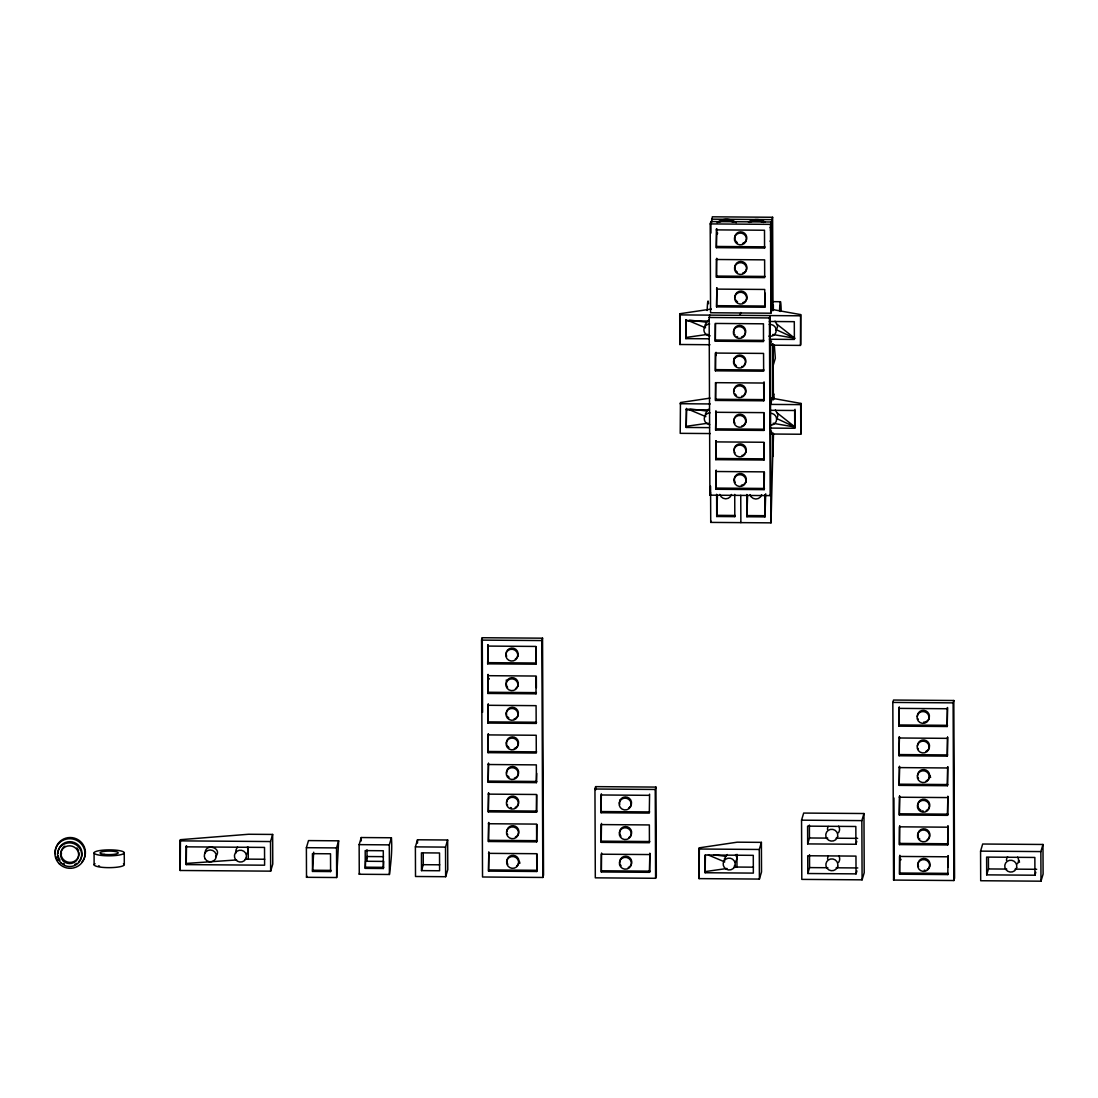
<?xml version="1.0" encoding="UTF-8"?>
<svg xmlns="http://www.w3.org/2000/svg" width="1098" height="1098" viewBox="0 0 1098 1098"><rect width="100%" height="100%" fill="white"/><g stroke="black" fill="none" stroke-linecap="round" stroke-linejoin="round"><path stroke-width="1.5" d="M736.964 854.34L736.964 857.703L735.536 854.615M717.076 515.333L735.166 515.47L734.809 516.65L716.72 516.513L717.447 495.143M765.704 493.812L764.963 516.884L746.873 516.746L747.587 495.363M772.855 450.605L771.016 522.854L710.722 522.401L710.571 486.208M244.936 859.363L248.272 859.13L248.23 847.162M733.684 867.53L736.991 867.049L736.909 857.195M312.861 870.247L330.951 870.371L330.594 871.565L312.518 871.428L313.699 852.199M338.651 840.821L336.661 877.522L306.507 877.302L306.383 847.683L308.497 840.588L338.651 840.821L336.537 847.917L336.661 877.522M780.033 311.393L780.266 310.336M205.052 853.256C205.12 842.235 223.374 848.068 215.592 856.701M248.217 850.826L246.597 854.409M736.964 858.746L735.303 862.452M180.099 840.862L180.443 839.682L248.532 834.26L272.647 834.439L272.771 864.057L270.657 871.153L180.209 870.481L180.099 840.862L270.533 841.548L272.647 834.439M186.152 846.832L186.495 845.652L186.221 864.606L264.604 865.197L264.522 847.423L186.152 846.832L186.221 864.606M180.209 870.481L180.443 839.682M306.507 877.302L306.864 876.122M359.142 844.636L361.256 837.541L391.41 837.76C392.37 850.236 390.943 862.355 389.419 874.475L359.266 874.255L359.142 844.636L389.296 844.87L391.41 837.76M359.266 874.255L359.622 873.061M365.607 861.271L383.682 861.408L383.353 868.504L365.277 868.367L365.607 861.271L367.006 856.536L383.449 856.66M415.387 846.874L417.501 839.778L447.655 839.997L447.778 869.616L445.651 876.712L415.511 876.492L415.387 846.874L445.527 847.107L447.655 839.997M481.555 640.107L482.269 637.732L542.549 638.185L543.537 875.079L542.824 877.453L482.53 877L481.555 640.107L541.849 640.559L542.549 638.185M487.69 663.837L487.965 644.883L487.69 663.837L535.92 664.194L536.208 646.859M421.508 870.618L421.44 852.844L439.529 852.981L439.598 870.755L421.508 870.618L423.279 864.689L423.238 853.393M487.814 693.442L488.088 674.501L487.814 693.442L536.044 693.812L536.387 692.632L488.157 692.262M487.924 723.06L488.212 704.106L487.924 723.06L536.167 723.417L536.51 722.237L488.281 721.88M487.979 734.905L488.336 733.725L488.047 752.665L536.291 753.036L536.208 735.262L487.979 734.905L488.047 752.665M488.171 782.284L488.459 763.33L488.171 782.284L536.4 782.641L536.73 773.39M488.294 811.889L488.569 792.948L488.294 811.889L536.524 812.259L536.812 794.925M488.418 841.507L488.692 822.553L488.418 841.507L536.648 841.864L536.936 824.529M488.541 871.112L488.816 852.172L488.541 871.112L536.771 871.483L537.059 854.148M709.994 344.731L679.84 344.498L679.717 314.893L680.074 313.699L711.367 309.046M710.2 223.91L710.914 221.549L771.208 222.002L771.565 310.83L770.865 313.204L710.571 312.752L710.2 223.91L770.494 224.363L771.208 222.002M711.628 222.469L712.327 216.814L772.608 217.267L773.006 310.652M685.852 338.623L686.126 319.669L685.852 338.623L709.13 338.802M679.84 344.498L680.074 313.699M716.335 247.654L716.61 228.7L716.335 247.654L764.565 248.011L764.922 246.83L716.678 246.46M716.376 259.499L716.733 258.305L716.459 277.259L764.688 277.616L764.62 259.855L716.376 259.499L716.459 277.259M710.351 433.559L680.211 433.339L680.444 402.541L710.09 398.121M716.582 306.877L716.857 287.923L716.582 306.877L764.812 307.234L765.114 293.125M770.892 493.235L770.178 495.61L709.898 495.157L709.157 317.487L709.871 315.112M686.209 427.451L686.497 408.511L686.209 427.451L709.5 427.63M715.292 341.217L715.21 323.443L763.453 323.814L763.522 341.574L715.292 341.217L715.567 323.883M715.416 370.822L715.333 353.062L763.563 353.419L763.645 371.193L715.416 370.822L715.69 353.487M594.951 789.009L595.651 786.635L655.945 787.088L656.316 875.93L655.602 878.29L595.308 877.837L594.951 789.009L655.231 789.462L655.945 787.088M740.011 315.346L740.862 312.505M764.043 381.857L763.769 400.797L715.525 400.441L715.814 383.106M772.278 309.609L771.908 219.627L772.608 217.267M715.649 430.045L715.937 411.105L715.649 430.045L763.892 430.416L764.167 413.081M649.591 794.156L649.302 813.096L601.073 812.74L601.347 793.785M715.772 459.664L716.061 440.71L715.772 459.664L764.002 460.021L764.29 442.686M601.196 842.358L601.128 824.584L649.357 824.941L649.426 842.715L601.196 842.358L601.471 823.404M715.896 489.269L716.17 470.328L715.896 489.269L764.126 489.639L764.414 472.305M709.898 495.157L710.598 492.782M649.549 872.32L649.824 853.379L649.549 872.32L601.32 871.963L601.594 853.009M770.178 495.61L769.451 317.94L770.151 315.565L771.016 522.854M772.978 306.095L773.335 304.915L773.349 309.856M710.722 522.401L711.079 521.207M771.551 340.915L770.274 345.184L800.428 345.403L800.785 344.223L800.662 314.604L771.208 309.307M773.225 365.318L775.339 358.223L774.268 344.676M772.635 397.298L770.521 404.407L800.675 404.627L801.018 403.446L771.565 398.135M773.349 394.937L773.706 393.743L774.104 398.821M800.428 345.403L800.662 314.604M771.496 431.171L770.645 434.012L800.785 434.245L801.018 403.446M769.794 428.083L794.732 428.275L795.021 409.321M698.987 849.015L699.344 847.821L737.238 842.18L761.394 842.358L761.518 871.977L759.404 879.073L699.11 878.62L698.987 849.015L759.281 849.468L761.394 842.358M699.11 878.62L699.344 847.821M705.122 872.745L705.04 854.971L753.283 855.342L753.352 873.102L705.122 872.745L705.396 855.411M801.554 820.165L803.667 813.069L863.961 813.522L864.208 872.745L862.095 879.841L801.801 879.388L801.554 820.165L861.848 820.618L863.961 813.522M856.797 841.301L855.918 844.266L807.675 843.909L809.446 837.98L809.391 825.065M856.92 870.92L856.042 873.871L807.799 873.514L809.569 867.598L809.514 854.669M892.825 702.418L893.539 700.044L953.819 700.497L954.56 878.167L953.846 880.527L893.566 880.074L892.825 702.418L953.119 702.871L953.819 700.497M898.96 726.149L899.235 707.194L898.96 726.149L947.19 726.505L947.464 707.565L947.19 726.505M899.07 755.753L899.358 736.813L899.07 755.753L947.313 756.124L947.588 737.17L947.313 756.124M899.193 785.372L899.482 766.418L899.193 785.372L947.437 785.729L947.711 766.775L947.437 785.729M899.317 814.977L899.605 796.036L899.317 814.977L947.56 815.347L947.835 796.393L947.56 815.347M947.67 844.952L947.958 825.998L947.67 844.952L899.44 844.595L899.729 825.641M893.566 880.074L894.266 877.714L893.937 797.985M899.921 873.02L948.15 873.377L947.794 874.571L899.564 874.2L899.838 855.26M947.794 874.571L948.082 855.616L948.123 866.926M980.569 851.128L982.683 844.019L1042.976 844.472L1043.1 874.09L1040.986 881.186L980.692 880.733L980.569 851.128L1040.863 851.581L1042.976 844.472M1035.812 872.265L1034.934 875.216L986.69 874.859L988.461 868.943L988.42 857.634M517.817 745.611L518.366 744.17A6.039 5.915 16.6 0 0 512.258 736.868A6.039 5.915 16.6 0 0 506.727 744.471M746.215 270.204L746.764 268.749A6.039 5.915 16.6 0 0 740.656 261.448A6.039 5.915 16.6 0 0 735.125 269.051M708.773 319.93L705.259 324.486A4.749 3.802 -74.8 0 0 705.19 326.806L705.492 327.794L687.623 320.3M708.416 409.238L705.616 413.315A4.749 3.802 -74.8 0 0 705.465 414.879M776.753 418.489L777.672 416.54A4.749 3.459 77.5 0 0 777.727 414.234L775.394 409.993M727.315 854.519L724.529 858.609A4.749 3.802 -74.8 0 0 724.378 860.173M237.539 846.956L236.056 849.756A5.627 5.243 -59.7 0 0 236.18 852.817M775.915 330.169L777.302 327.698A4.749 3.459 77.5 0 0 777.37 325.406L775.023 321.151M686.195 337.443L707.771 334.355M686.566 426.271L708.141 423.183M705.465 871.565L727.041 868.477M186.578 863.412L236.605 859.94M711.614 219.175L771.908 219.627M716.253 229.88L764.496 230.237L764.565 248.011M716.802 276.078L765.045 276.435M716.5 289.103L764.73 289.46L764.812 307.234M772.896 301.648L780.431 301.703A15.098 0.878 -89.6 0 1 781.172 311.022M716.925 305.683L765.169 306.054M679.717 314.893L800.305 315.799M709.157 317.487L769.451 317.94M685.77 320.863L709.061 321.028M769.355 321.481L794.293 321.673L794.376 339.433L769.424 339.255M715.635 340.037L763.879 340.394M715.759 369.642L763.988 370.012M715.882 399.26L764.112 399.617M680.087 403.721L710.228 403.954M686.14 409.691L709.418 409.87M769.712 410.323L794.664 410.501L794.732 428.275M715.58 412.285L763.81 412.642L763.892 430.416M716.006 428.865L764.235 429.236M715.704 441.89L763.934 442.261L764.002 460.021M716.129 458.484L764.359 458.84M715.827 471.509L764.057 471.866L764.126 489.639M716.253 488.088L764.483 488.445M747.23 515.566L765.306 515.689M487.608 646.077L535.851 646.434L535.92 664.194M488.034 662.657L536.277 663.014M487.732 675.682L535.961 676.039L536.044 693.812M487.855 705.287L536.085 705.657L536.167 723.417M898.878 708.375L947.107 708.745M899.303 724.968L947.547 725.325M899.001 737.993L947.231 738.35M488.404 751.485L536.634 751.856M899.427 754.573L947.656 754.93M488.102 764.51L536.332 764.881L536.4 782.641M899.125 767.598L947.354 767.969M488.528 781.103L536.757 781.46M899.55 784.192L947.78 784.548M488.226 794.129L536.455 794.485L536.524 812.259M649.234 795.336L601.004 794.979L601.073 812.74M899.248 797.217L947.478 797.573M488.651 810.708L536.881 811.079M601.429 811.559L649.659 811.916M899.674 813.796L947.903 814.153M488.349 823.733L536.579 824.104L536.648 841.864M947.601 827.192L899.372 826.821L899.44 844.595M809.446 837.98L827.741 838.117M836.058 838.186L857.675 838.35M488.775 840.327L537.004 840.684M601.553 841.164L649.783 841.535M899.797 843.415L948.027 843.772M306.383 847.683L336.537 847.917M488.473 853.352L536.702 853.709L536.771 871.483M649.481 854.56L601.237 854.203L601.32 871.963M947.725 856.797L899.495 856.44L899.564 874.2M248.272 859.13L264.714 859.254M423.279 864.689L439.722 864.812M753.461 867.173L736.991 867.049L734.301 865.924M809.569 867.598L827.865 867.736M836.182 867.791L857.799 867.955M988.461 868.943L1006.756 869.081M1015.074 869.136L1036.69 869.3M365.62 867.2L383.71 867.338M488.898 869.932L537.128 870.289M601.677 870.783L649.906 871.139M689.489 320.094L706.316 322.167M689.86 408.923L706.673 411.009M713.81 854.834L725.586 856.289M772.745 334.465L794.719 338.253L777.082 324.322M773.116 423.293L795.089 427.095L777.453 413.164M687.979 409.129L705.863 416.636M708.375 855.04L724.762 861.916M776.341 329.702L794.719 338.253M776.711 418.53L795.089 427.095M247.297 847.189L248.23 850.058L247.97 848.548M780.294 311.091L780.17 305.656L780.239 311.448M1040.863 851.581L1040.986 881.186M1034.934 875.216L1034.851 857.456L986.622 857.085L986.69 874.859M953.119 702.871L953.846 880.527M861.848 820.618L862.095 879.841M855.918 844.266L855.836 826.492L807.606 826.135L807.675 843.909M856.042 873.871L855.96 856.111L807.73 855.754L807.799 873.514M800.675 404.627L800.785 434.245M773.143 343.935L773.363 399.864M773.5 433.655L772.882 456.521L772.786 432.612M772.416 343.77L772.649 398.437M770.494 224.363L770.865 313.204M764.867 494.635L764.963 516.884M763.769 400.797L763.686 383.037L715.457 382.667L715.525 400.441M759.281 849.468L759.404 879.073M746.777 494.498L746.873 516.746M740.752 495.294L740.862 522.621M734.727 494.416L734.809 516.65M716.047 352.307L716.061 355.546M716.637 494.278L716.72 516.513M710.914 221.549L710.955 233.064M655.231 789.462L655.602 878.29M595.651 786.635L595.665 789.929M541.849 640.559L542.824 877.453M536.332 676.478L536.373 687.787M482.269 637.732L482.571 712.327M445.527 847.107L445.651 876.712M417.501 839.778L417.514 843.072M389.296 844.87L389.419 874.475M383.353 868.504L383.284 850.744L365.195 850.607L365.277 868.367M366.979 849.77L367.034 860.969M361.256 837.541L361.269 840.917M330.594 871.565L330.525 853.791L312.436 853.654L312.518 871.428M270.533 841.548L270.657 871.153M124.252 852.666L124.294 864.51M94.071 853.022L94.126 864.867M707.167 310.501A15.098 0.878 -89.6 0 1 708.526 303.707M779.553 311.036A15.098 0.878 -89.6 0 1 780.431 301.703M745.185 241.834A6.039 5.915 16.6 0 0 746.091 240.586L746.64 239.144A6.039 5.915 16.6 0 0 740.532 231.843A6.039 5.915 16.6 0 0 735.001 239.446M744.609 242.37A6.039 5.915 16.6 0 1 743.977 242.809M743.277 243.166A6.039 5.915 16.6 0 1 742.55 243.44M737.28 242.548A6.039 5.915 16.6 0 1 736.662 242.054M736.127 241.491A6.039 5.915 16.6 0 1 735.66 240.86M744.224 302.032A6.039 5.915 16.6 0 0 746.338 299.809L746.887 298.368A6.039 5.915 16.6 0 0 741.177 291.066A6.039 5.915 16.6 0 0 735.07 297.915M743.524 302.389A6.039 5.915 16.6 0 1 742.783 302.664M737.527 301.772A6.039 5.915 16.6 0 1 736.909 301.277M736.374 300.715A6.039 5.915 16.6 0 1 735.907 300.083M745.803 270.849A6.039 5.915 16.6 0 1 744.101 272.428M743.401 272.784A6.039 5.915 16.6 0 1 742.673 273.059M737.403 272.167A6.039 5.915 16.6 0 1 736.785 271.673M736.25 271.096A6.039 5.915 16.6 0 1 735.784 270.465M770.412 229.894A15.098 14.782 16.6 0 1 770.521 241.217M749.316 222.441A15.098 14.782 16.6 0 1 763.535 222.482M770.123 227.396A15.098 14.782 16.6 0 1 770.247 241.354M748.411 221.988A15.098 14.782 16.6 0 1 765.155 222.043M717.365 233.86A9.059 8.866 16.6 0 1 717.653 233.037M719.176 222.208A15.098 14.782 16.6 0 1 733.382 222.249M717.09 222.619A15.098 14.782 16.6 0 1 736.209 222.688M771.427 262.285A15.098 14.782 16.6 0 1 771.469 268.063M771.77 261.091A15.098 14.782 16.6 0 1 771.825 266.869M771.537 291.89A15.098 14.782 16.6 0 1 771.592 297.668M771.894 290.709A15.098 14.782 16.6 0 1 771.949 296.487M743.689 365.538A6.039 5.915 16.6 0 0 745.171 363.767L745.72 362.326A6.039 5.915 16.6 0 0 739.613 355.025A6.039 5.915 16.6 0 0 734.082 362.628M742.358 366.348A6.039 5.915 16.6 0 1 741.617 366.622M736.36 365.73A6.039 5.915 16.6 0 1 735.742 365.236M735.207 364.673A6.039 5.915 16.6 0 1 734.74 364.042M743.813 395.156A6.039 5.915 16.6 0 0 745.295 393.372L745.844 391.931A6.039 5.915 16.6 0 0 740.134 384.629A6.039 5.915 16.6 0 0 734.027 391.478M742.481 395.966A6.039 5.915 16.6 0 1 741.74 396.227M736.484 395.349A6.039 5.915 16.6 0 1 735.866 394.855M735.317 394.278A6.039 5.915 16.6 0 1 734.864 393.647M734.04 358.264A9.059 8.866 16.6 0 1 734.15 359.128A6.039 5.915 16.6 0 1 734.315 358.373M744.183 483.985A6.039 5.915 16.6 0 0 745.666 482.214L746.215 480.773A6.039 5.915 16.6 0 0 739.311 473.54A6.039 5.915 16.6 0 0 735.221 482.489M742.852 484.794A6.039 5.915 16.6 0 1 741.342 485.234M741.507 337.004A6.039 5.915 16.6 0 0 745.048 334.163L745.597 332.708A6.039 5.915 16.6 0 0 739.489 325.406A6.039 5.915 16.6 0 0 733.958 333.01M737.623 336.866A6.039 5.915 16.6 0 1 736.909 336.537M735.084 335.055A6.039 5.915 16.6 0 1 734.617 334.423M745.13 453.254A6.039 5.915 16.6 0 0 745.542 452.596L746.091 451.154A6.039 5.915 16.6 0 0 740.766 443.88A6.039 5.915 16.6 0 0 734.178 449.933M744.636 453.858A6.039 5.915 16.6 0 1 744.06 454.38M742.728 455.19A6.039 5.915 16.6 0 1 741.987 455.45M735.111 452.87A6.039 5.915 16.6 0 1 734.727 452.184M743.936 424.761A6.039 5.915 16.6 0 0 745.418 422.991L745.967 421.55A6.039 5.915 16.6 0 0 740.642 414.275A6.039 5.915 16.6 0 0 734.068 420.314M742.605 425.571A6.039 5.915 16.6 0 1 741.864 425.846M734.987 423.265A6.039 5.915 16.6 0 1 734.329 421.852M926.026 751.279A6.039 5.915 16.6 0 0 928.839 748.699L929.388 747.258A6.039 5.915 16.6 0 0 924.063 739.983A6.039 5.915 16.6 0 0 917.489 746.022M918.408 748.973A6.039 5.915 16.6 0 1 918.024 748.287M926.149 780.898A6.039 5.915 16.6 0 0 928.963 778.304L929.512 776.862A6.039 5.915 16.6 0 0 924.187 769.588A6.039 5.915 16.6 0 0 917.612 775.641M918.532 778.578A6.039 5.915 16.6 0 1 917.873 777.164M930.61 777.48A9.059 8.866 16.6 0 1 930.143 775.792M928.414 868.394A6.039 5.915 16.6 0 0 929.333 867.145L929.882 865.704A6.039 5.915 16.6 0 0 923.377 858.416A6.039 5.915 16.6 0 0 918.518 866.734M927.851 868.916A6.039 5.915 16.6 0 1 927.206 869.369M925.01 870.165A6.039 5.915 16.6 0 1 924.228 870.234M900.703 860.105A9.059 8.866 16.6 0 1 901.019 859.295M925.902 721.674A6.039 5.915 16.6 0 0 928.716 719.08L929.265 717.639A6.039 5.915 16.6 0 0 923.94 710.365A6.039 5.915 16.6 0 0 917.365 716.418M925.161 721.935A6.039 5.915 16.6 0 1 923.61 722.182M918.285 719.355A6.039 5.915 16.6 0 1 917.914 718.668M928.304 838.776A6.039 5.915 16.6 0 0 929.21 837.527L929.759 836.086A6.039 5.915 16.6 0 0 923.253 828.812A6.039 5.915 16.6 0 0 918.395 837.115M927.728 839.311A6.039 5.915 16.6 0 1 927.083 839.75M919.781 839.009A6.039 5.915 16.6 0 1 919.232 838.433M926.273 810.502A6.039 5.915 16.6 0 0 929.086 807.922L929.635 806.481A6.039 5.915 16.6 0 0 922.745 799.248A6.039 5.915 16.6 0 0 918.655 808.197M923.198 810.983A6.039 5.915 16.6 0 1 922.416 810.859M920.934 810.297A6.039 5.915 16.6 0 1 920.261 809.885M919.657 809.391A6.039 5.915 16.6 0 1 919.108 808.828M761.641 494.704A6.039 5.915 16.6 0 1 750.003 494.608M731.501 494.471A6.039 5.915 16.6 0 1 719.849 494.388M770.357 413.287A6.039 5.915 16.6 0 1 776.615 419.436A6.039 5.915 16.6 0 1 770.027 425.104M709.733 424.651A6.039 5.915 16.6 0 1 704.271 418.516A6.039 5.915 16.6 0 1 710.063 412.834M769.204 324.528A6.039 5.915 16.6 0 1 776.245 330.608A6.039 5.915 16.6 0 1 768.875 336.139M710.159 335.837A6.039 5.915 16.6 0 1 703.9 330.073A6.039 5.915 16.6 0 1 709.692 324.006M123.47 863.659A15.098 2.965 -0.2 0 1 109.073 867.653A15.098 2.965 -0.2 0 1 95.046 863.728M99.52 866.102A9.059 1.771 -0.2 0 1 98.614 865.8M78.96 852.666A9.059 8.866 16.6 0 1 67.005 861.875A9.059 8.866 16.6 0 1 63.519 847.217M64.178 846.627A9.059 8.866 16.6 0 1 64.878 846.119M76.915 847.903A9.059 8.866 16.6 0 1 77.45 848.603M77.917 849.344A9.059 8.866 16.6 0 1 78.603 850.964M57.92 853.475A12.078 11.817 16.6 0 1 74.486 842.591A12.078 11.817 16.6 0 1 78.576 861.916M76.764 863.385A12.078 11.817 16.6 0 1 74.678 864.469M64.384 863.948A12.078 11.817 16.6 0 1 63.355 863.344M60.006 860.063A12.078 11.817 16.6 0 1 59.388 859.061M58.867 858.018A12.078 11.817 16.6 0 1 58.167 855.795M61.474 854.038A9.059 8.866 16.6 0 1 61.323 851.43M55.339 853.736A15.098 14.782 16.6 0 1 74.582 838.172A15.098 14.782 16.6 0 1 82.062 861.765M57.865 860.516A15.098 14.782 16.6 0 1 57.096 859.267M56.451 857.95A15.098 14.782 16.6 0 1 55.943 856.591M515.813 777.453A6.039 5.915 16.6 0 0 517.94 775.215L518.489 773.774A6.039 5.915 16.6 0 0 512.766 766.473A6.039 5.915 16.6 0 0 506.658 773.321M515.127 777.809A6.039 5.915 16.6 0 1 514.386 778.07M509.115 777.192A6.039 5.915 16.6 0 1 508.511 776.698M507.962 776.121A6.039 5.915 16.6 0 1 507.509 775.49M515.374 837.033A6.039 5.915 16.6 0 0 518.187 834.439L518.736 832.998A6.039 5.915 16.6 0 0 513.411 825.723A6.039 5.915 16.6 0 0 506.823 831.776M507.743 834.713A6.039 5.915 16.6 0 1 507.372 834.027M516.829 865.828A6.039 5.915 16.6 0 0 518.311 864.057L518.846 862.616A6.039 5.915 16.6 0 0 513.535 855.342A6.039 5.915 16.6 0 0 506.947 861.381M507.866 864.332A6.039 5.915 16.6 0 1 507.029 862.163M519.944 863.22A9.059 8.866 16.6 0 1 519.478 861.546M515.25 807.414A6.039 5.915 16.6 0 0 518.064 804.834L518.613 803.393A6.039 5.915 16.6 0 0 513.288 796.119A6.039 5.915 16.6 0 0 506.7 802.158M511.394 807.771A6.039 5.915 16.6 0 1 510.639 807.538M507.619 805.109A6.039 5.915 16.6 0 1 507.249 804.422M517.405 746.269A6.039 5.915 16.6 0 1 515.689 747.834M515.003 748.191A6.039 5.915 16.6 0 1 514.262 748.465M508.992 747.573A6.039 5.915 16.6 0 1 508.388 747.079M507.839 746.516A6.039 5.915 16.6 0 1 507.386 745.885M516.787 717.255A6.039 5.915 16.6 0 0 517.693 716.006L518.242 714.551A6.039 5.915 16.6 0 0 512.135 707.249A6.039 5.915 16.6 0 0 506.603 714.853M516.211 717.776A6.039 5.915 16.6 0 1 515.58 718.229M514.88 718.586A6.039 5.915 16.6 0 1 514.139 718.847M508.882 717.968A6.039 5.915 16.6 0 1 508.264 717.474M507.715 716.898A6.039 5.915 16.6 0 1 507.262 716.267M515.456 688.611A6.039 5.915 16.6 0 0 517.57 686.387L518.119 684.946A6.039 5.915 16.6 0 0 511.613 677.672A6.039 5.915 16.6 0 0 506.768 685.976M507.605 687.293A6.039 5.915 16.6 0 1 507.139 686.662M488.939 679.346A9.059 8.866 16.6 0 1 489.269 678.537M506.247 680.033A9.059 8.866 16.6 0 1 506.549 681.748M515.333 659.006A6.039 5.915 16.6 0 0 517.446 656.782L517.995 655.328A6.039 5.915 16.6 0 0 511.49 648.053A6.039 5.915 16.6 0 0 506.645 656.357M629.923 806.934A6.039 5.915 16.6 0 0 630.842 805.685L631.391 804.244A6.039 5.915 16.6 0 0 625.284 796.928A6.039 5.915 16.6 0 0 619.739 804.532M629.36 807.455A6.039 5.915 16.6 0 1 628.715 807.908M619.697 800.181A9.059 8.866 16.6 0 1 619.807 801.046M628.262 867.489A6.039 5.915 16.6 0 0 631.076 864.908L631.625 863.453A6.039 5.915 16.6 0 0 625.915 856.165A6.039 5.915 16.6 0 0 619.807 863.001M621.111 865.8A6.039 5.915 16.6 0 1 620.274 864.483M628.838 837.513A6.039 5.915 16.6 0 0 630.966 835.29L631.501 833.849A6.039 5.915 16.6 0 0 625.393 826.547A6.039 5.915 16.6 0 0 619.862 834.151M620.988 836.196A6.039 5.915 16.6 0 1 620.15 834.878M838.57 862.369A6.039 5.915 16.6 0 0 838.982 861.724L839.531 860.283A6.039 5.915 16.6 0 0 838.748 855.795M827.618 859.048A6.039 5.915 16.6 0 1 828.317 856.069M838.447 832.764A6.039 5.915 16.6 0 0 838.858 832.106L839.407 830.664A6.039 5.915 16.6 0 0 838.625 826.19M827.508 829.443A6.039 5.915 16.6 0 1 828.194 826.451M1017.462 863.714A6.039 5.915 16.6 0 0 1017.873 863.069L1018.422 861.614A6.039 5.915 16.6 0 0 1017.64 857.14M1006.509 860.393A6.039 5.915 16.6 0 1 1007.621 856.756M1019.52 862.232A9.059 8.866 16.6 0 1 1019.054 860.544M246.323 857.511L245.774 858.952A6.039 5.915 16.6 0 1 235.645 859.652A6.039 5.915 16.6 0 1 239.172 850.319A6.039 5.915 16.6 0 1 246.323 857.511M517.638 656.522L517.103 657.963A6.039 5.915 16.6 0 1 506.96 658.663A6.039 5.915 16.6 0 1 510.488 649.33A6.039 5.915 16.6 0 1 517.638 656.522M517.762 686.126L517.213 687.568A6.039 5.915 16.6 0 1 507.084 688.268A6.039 5.915 16.6 0 1 510.611 678.948A6.039 5.915 16.6 0 1 517.762 686.126M517.885 715.745L517.336 717.186A6.039 5.915 16.6 0 1 507.207 717.886A6.039 5.915 16.6 0 1 510.735 708.553A6.039 5.915 16.6 0 1 517.885 715.745M518.009 745.35L517.46 746.791A6.039 5.915 16.6 0 1 507.331 747.491A6.039 5.915 16.6 0 1 510.858 738.172A6.039 5.915 16.6 0 1 518.009 745.35M518.132 774.968L517.583 776.41A6.039 5.915 16.6 0 1 507.454 777.11A6.039 5.915 16.6 0 1 510.982 767.776A6.039 5.915 16.6 0 1 518.132 774.968M518.256 804.573L517.707 806.014A6.039 5.915 16.6 0 1 507.578 806.714A6.039 5.915 16.6 0 1 511.105 797.395A6.039 5.915 16.6 0 1 518.256 804.573M518.38 834.192L517.831 835.633A6.039 5.915 16.6 0 1 507.688 836.333A6.039 5.915 16.6 0 1 511.229 827A6.039 5.915 16.6 0 1 518.38 834.192M746.297 240.325L745.748 241.766A6.039 5.915 16.6 0 1 735.605 242.466A6.039 5.915 16.6 0 1 739.146 233.147A6.039 5.915 16.6 0 1 746.297 240.325M518.503 863.797L517.954 865.238A6.039 5.915 16.6 0 1 507.811 865.938A6.039 5.915 16.6 0 1 511.352 856.605A6.039 5.915 16.6 0 1 518.503 863.797M746.407 269.943L745.871 271.384A6.039 5.915 16.6 0 1 735.729 272.084A6.039 5.915 16.6 0 1 739.256 262.751A6.039 5.915 16.6 0 1 746.407 269.943M746.53 299.548L745.995 300.989A6.039 5.915 16.6 0 1 735.852 301.689A6.039 5.915 16.6 0 1 739.379 292.37A6.039 5.915 16.6 0 1 746.53 299.548M745.24 333.902L744.705 335.343A6.039 5.915 16.6 0 1 734.562 336.043A6.039 5.915 16.6 0 1 738.089 326.71A6.039 5.915 16.6 0 1 745.24 333.902M745.364 363.507L744.815 364.948A6.039 5.915 16.6 0 1 734.686 365.648A6.039 5.915 16.6 0 1 738.213 356.328A6.039 5.915 16.6 0 1 745.364 363.507M745.487 393.125L744.938 394.566A6.039 5.915 16.6 0 1 734.809 395.266A6.039 5.915 16.6 0 1 738.336 385.933A6.039 5.915 16.6 0 1 745.487 393.125M745.611 422.73L745.062 424.171A6.039 5.915 16.6 0 1 734.933 424.871A6.039 5.915 16.6 0 1 738.46 415.552A6.039 5.915 16.6 0 1 745.611 422.73M745.734 452.349L745.185 453.79A6.039 5.915 16.6 0 1 735.056 454.49A6.039 5.915 16.6 0 1 738.583 445.157A6.039 5.915 16.6 0 1 745.734 452.349M745.858 481.953L745.309 483.394A6.039 5.915 16.6 0 1 735.18 484.094A6.039 5.915 16.6 0 1 738.707 474.761A6.039 5.915 16.6 0 1 745.858 481.953M631.034 805.424L630.485 806.865A6.039 5.915 16.6 0 1 620.343 807.565A6.039 5.915 16.6 0 1 623.884 798.232A6.039 5.915 16.6 0 1 631.034 805.424M631.158 835.029L630.609 836.47A6.039 5.915 16.6 0 1 620.466 837.17A6.039 5.915 16.6 0 1 624.007 827.851A6.039 5.915 16.6 0 1 631.158 835.029M631.281 864.648L630.732 866.089A6.039 5.915 16.6 0 1 620.59 866.789A6.039 5.915 16.6 0 1 624.131 857.456A6.039 5.915 16.6 0 1 631.281 864.648M735.07 865.416L734.535 866.871A6.039 5.915 16.6 0 1 724.392 867.571A6.039 5.915 16.6 0 1 727.919 858.238A6.039 5.915 16.6 0 1 735.07 865.416M837.637 836.58L837.088 838.021A6.039 5.915 16.6 0 1 826.959 838.721A6.039 5.915 16.6 0 1 830.486 829.402A6.039 5.915 16.6 0 1 837.637 836.58M837.76 866.198L837.211 867.64A6.039 5.915 16.6 0 1 827.082 868.34A6.039 5.915 16.6 0 1 830.61 859.007A6.039 5.915 16.6 0 1 837.76 866.198M928.908 718.833L928.373 720.274A6.039 5.915 16.6 0 1 918.23 720.974A6.039 5.915 16.6 0 1 921.757 711.641A6.039 5.915 16.6 0 1 928.908 718.833M929.032 748.438L928.483 749.879A6.039 5.915 16.6 0 1 918.353 750.579A6.039 5.915 16.6 0 1 921.881 741.246A6.039 5.915 16.6 0 1 929.032 748.438M929.155 778.043L928.606 779.498A6.039 5.915 16.6 0 1 918.477 780.184A6.039 5.915 16.6 0 1 922.004 770.865A6.039 5.915 16.6 0 1 929.155 778.043M929.279 807.661L928.73 809.102A6.039 5.915 16.6 0 1 918.601 809.802A6.039 5.915 16.6 0 1 922.128 800.469A6.039 5.915 16.6 0 1 929.279 807.661M929.402 837.266L928.853 838.721A6.039 5.915 16.6 0 1 918.724 839.407A6.039 5.915 16.6 0 1 922.251 830.088A6.039 5.915 16.6 0 1 929.402 837.266M929.526 866.885L928.977 868.326A6.039 5.915 16.6 0 1 918.834 869.026A6.039 5.915 16.6 0 1 922.375 859.693A6.039 5.915 16.6 0 1 929.526 866.885M1016.652 867.544L1016.103 868.985A6.039 5.915 16.6 0 1 1005.974 869.685A6.039 5.915 16.6 0 1 1009.501 860.352A6.039 5.915 16.6 0 1 1016.652 867.544M100.865 855.356A15.098 2.965 -0.2 0 0 124.239 852.968A15.098 2.965 -0.2 0 0 102.388 850.223A15.098 2.965 -0.2 0 0 100.865 855.356M104.173 854.354A9.059 1.771 -0.2 0 0 118.2 852.913A9.059 1.771 -0.2 0 0 105.092 851.279A9.059 1.771 -0.2 0 0 104.173 854.354M63.066 860.75A9.059 8.866 16.6 0 0 78.301 857.305A9.059 8.866 16.6 0 0 67.486 846.036A9.059 8.866 16.6 0 0 63.066 860.75M60.884 862.767A12.078 11.817 16.6 0 0 81.183 858.169A12.078 11.817 16.6 0 0 66.786 843.154A12.078 11.817 16.6 0 0 60.884 862.767M59.059 863.604A15.098 14.782 16.6 0 0 84.436 857.854A15.098 14.782 16.6 0 0 66.429 839.092A15.098 14.782 16.6 0 0 59.059 863.604M205.093 858.814A6.039 5.915 16.6 0 0 215.537 858.897A6.039 5.915 16.6 0 0 210.281 849.976A6.039 5.915 16.6 0 0 205.093 858.814"/></g></svg>
